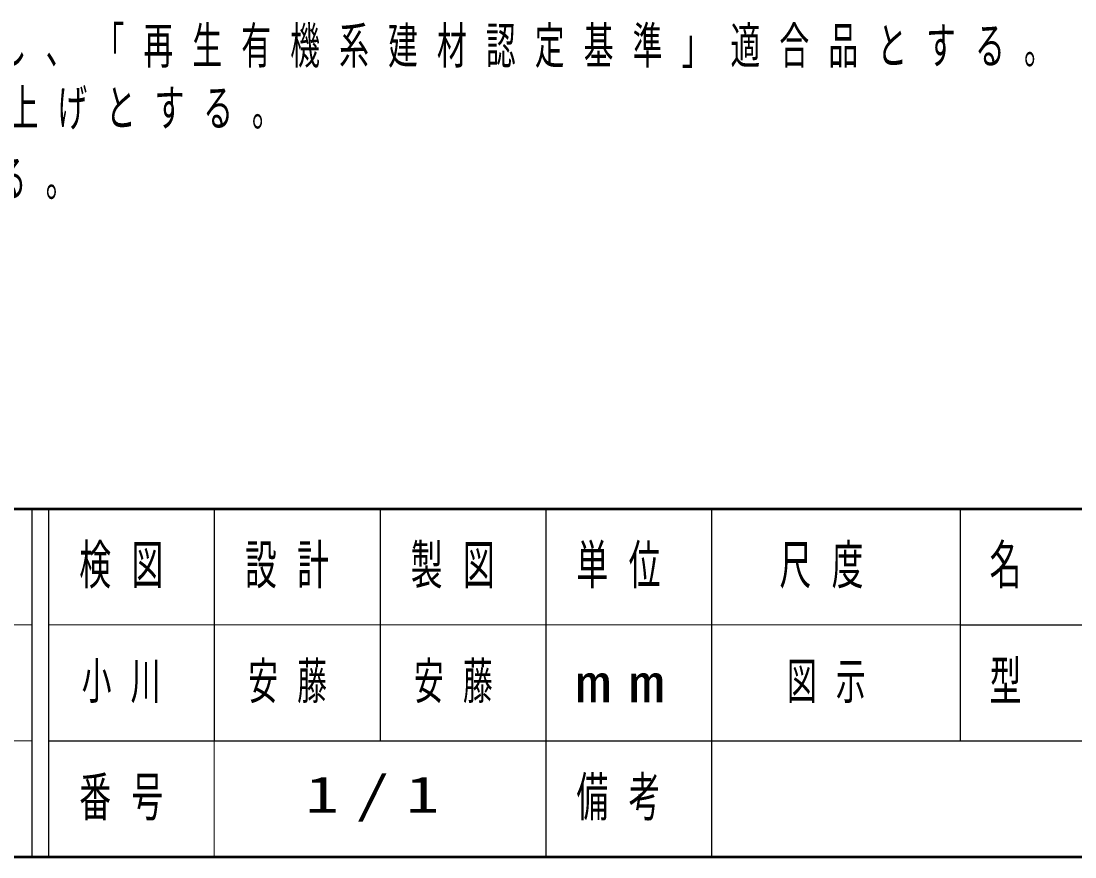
# Model space of a CAD drawing. Units: millimetres on the paper. Extents: x -365 to 0, y -19 to 257.
# Drawn here: x -239.2 to -175.6, y 0 to 50.4 of the extents above; entities that cross this region are included whole.
import ezdxf

# ---------------------------------------------------------------- set-up
doc = ezdxf.new("R2010")
doc.units = ezdxf.units.MM
doc.layers.add('LY_1', color=7, linetype='Continuous', lineweight=13)
doc.styles.add('ＭＳ ゴシック', font='')
doc.styles.get('ＭＳ ゴシック').set_extended_font_data('MS Gothic')

msp = doc.modelspace()

# ---------------------------------------------------------------- linework, layer by layer
at = {"layer": 'LY_1', "lineweight": 50}
for p, q in [((-365, 21), (0, 21)), ((-365, 0), (0, 0))]:
    msp.add_line(p, q, dxfattribs=at)
at = {"layer": 'LY_1', "lineweight": 25}
for p, q in [((-238.5, 21), (-238.5, 0)), ((-237.5, 21), (-237.5, 0)), ((-227.5, 21), (-227.5, 7)), ((-217.5, 21), (-217.5, 7)), ((-207.5, 21), (-207.5, 0)), ((-197.5, 21), (-197.5, 7)), ((-182.5, 21), (-182.5, 7)), ((-182.5, 14), (-70, 14)), ((-237.5, 7), (0, 7)), ((-197.5, 7), (-197.5, 0))]:
    msp.add_line(p, q, dxfattribs=at)
at = {"layer": 'LY_1'}
for p, q in [((-365, 14), (-238.5, 14)), ((-237.5, 14), (-182.5, 14)), ((-365, 7), (-238.5, 7)), ((-227.5, 7), (-227.5, 0))]:
    msp.add_line(p, q, dxfattribs=at)

# ---------------------------------------------------------------- texts
at = {"layer": 'LY_1', "style": 'ＭＳ ゴシック'}
for s, insert, char_height, attachment_point in [('\\T1.64;\\W0.6;合成木材は、木粉入り再生プラスチック（ポリプロピレン系、色：サンディーブラウン）とし、「再生有機系建材認定基準」適合品とする。', (-361.638, 47.567), 2.199, 7), ('\\T1.63;\\W0.6;鋼材は、電気亜鉛メッキ処理の上、ポリエステル樹脂粉体塗装（オレンジ/ペールグレー）仕上げとする。', (-361.638, 43.567), 2.199, 7), ('\\T1.64;\\W0.6;キャップは、アルミへら絞りとし、ポリエステル樹脂粉体塗装（ペールグレー）仕上げとする。', (-361.638, 39.567), 2.199, 7), ('\\T1.64;\\W0.6;検図', (-232.5, 17.5), 2.346, 5), ('\\T1.64;\\W0.6;設計', (-222.5, 17.5), 2.346, 5), ('\\T1.64;\\W0.6;製図', (-212.5, 17.5), 2.346, 5), ('\\T1.64;\\W0.6;単位', (-202.5, 17.5), 2.346, 5), ('\\T1.64;\\W0.6;尺度', (-190.25, 17.5), 2.346, 5), ('\\T1.64;\\W0.6;名\u3000称', (-176, 17.5), 2.346, 5), ('\\T1.64;\\W0.6;型\u3000番', (-176, 10.5), 2.346, 5), ('\\T1.64;\\W0.6;小川', (-235.5, 10.5), 2.199, 4), ('\\T1.64;\\W0.6;安藤', (-222.5, 10.5), 2.199, 5), ('\\T1.64;\\W0.6;安藤', (-212.5, 10.5), 2.199, 5), ('\\T1.64;\\W0.6;図示', (-190, 10.5), 2.199, 5), ('\\T1.5;\\W1.35;mm', (-202.5, 10.5), 2.346, 5), ('\\T1.64;\\W0.6;番号', (-232.5, 3.5), 2.346, 5), ('\\T1.64;\\W0.6;備考', (-202.5, 3.5), 2.346, 5), ('\\T1.5;\\W1.35;1/1', (-222, 3.5), 2.199, 4)]:
    msp.add_mtext(s, dxfattribs=dict(at, insert=insert, char_height=char_height, attachment_point=attachment_point))

doc.saveas('drawing.dxf')
